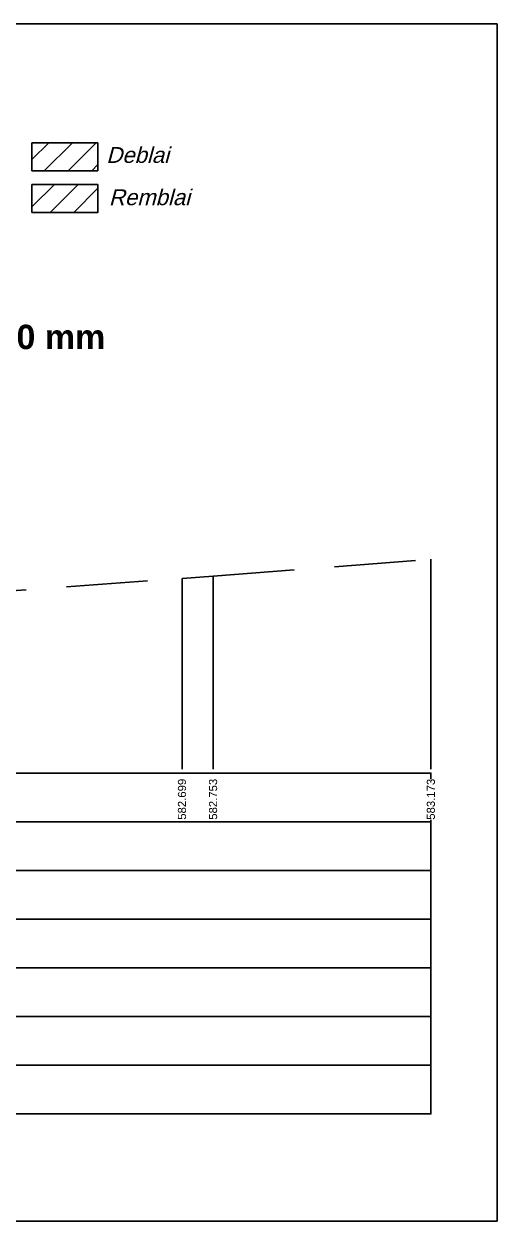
# Model space of a CAD drawing. Header units: millimetres. Extents: x 2762 to 3076, y 916 to 3305.
# Drawn here: x 2913.35 to 2925.01, y 1269.65 to 1299.15 of the extents above; entities that cross this region are included whole.
import ezdxf

# ---------------------------------------------------------------- set-up
doc = ezdxf.new("R2010")
doc.units = ezdxf.units.MM
doc.header["$LTSCALE"] = 2
doc.linetypes.add('CACHE', pattern=[9.525, 6.35, -3.175])
doc.linetypes.add('DASHED', pattern=[0.75, 0.5, -0.25])
doc.layers.add('C-ANNO-TABL-TEXT', color=150, linetype='Continuous')
doc.styles.add('ARIAL', font='arial.ttf')
doc.styles.add('C3D_Profil_Travers', font='romans.shx')
doc.styles.get("Standard").update_dxf_attribs({"font": 'arial.ttf'})

msp = doc.modelspace()

# ---------------------------------------------------------------- linework, layer by layer
at = {"color": 1, "linetype": 'Continuous'}
for p, q in [((2913.548, 1295.806), (2913.96, 1296.219)), ((2913.852, 1295.527), (2914.544, 1296.219)), ((2914.436, 1295.527), (2915.127, 1296.219)), ((2915.019, 1295.527), (2915.174, 1295.682))]:
    msp.add_line(p, q, dxfattribs=at)
for p, q in [((2913.548, 1296.219), (2915.174, 1296.219)), ((2913.548, 1295.527), (2913.548, 1296.219)), ((2915.174, 1296.219), (2915.174, 1295.527)), ((2915.174, 1295.527), (2913.548, 1295.527)), ((2913.548, 1295.191), (2915.174, 1295.191)), ((2913.548, 1294.499), (2913.548, 1295.191)), ((2915.174, 1295.191), (2915.174, 1294.499)), ((2915.174, 1294.499), (2913.548, 1294.499))]:
    msp.add_line(p, q)
at = {"color": 3, "linetype": 'Continuous'}
for p, q in [((2913.548, 1294.639), (2914.1, 1295.191)), ((2913.992, 1294.499), (2914.684, 1295.191)), ((2914.576, 1294.499), (2915.174, 1295.098)), ((2915.159, 1294.499), (2915.174, 1294.514))]:
    msp.add_line(p, q, dxfattribs=at)
at = {"color": 105, "linetype": 'DASHED', "lineweight": -3, "ltscale": 2}
for p, q in [((2918.012, 1285.536), (2923.38, 1285.957)), ((2908.415, 1284.844), (2917.246, 1285.482)), ((2917.246, 1285.482), (2918.012, 1285.536))]:
    msp.add_line(p, q, dxfattribs=at)
at = {"color": 98, "linetype": 'CACHE', "lineweight": -3}
for p, q in [((2923.38, 1285.957), (2923.38, 1280.784)), ((2917.246, 1285.482), (2917.246, 1280.784)), ((2918.012, 1285.536), (2918.012, 1280.784))]:
    msp.add_line(p, q, dxfattribs=at)
at = {"color": 7, "linetype": 'Continuous', "lineweight": -3}
msp.add_line((2873.379, 1280.684), (2923.381, 1280.684), dxfattribs=at)
for points in [[(2873.379, 1279.484), (2923.381, 1279.484), (2923.381, 1280.684), (2873.379, 1280.684)], [(2873.379, 1278.284), (2923.381, 1278.284), (2923.381, 1279.484), (2873.379, 1279.484)], [(2873.379, 1277.084), (2923.381, 1277.084), (2923.381, 1278.284), (2873.379, 1278.284)], [(2873.379, 1275.884), (2923.381, 1275.884), (2923.381, 1277.084), (2873.379, 1277.084)], [(2873.379, 1274.684), (2923.381, 1274.684), (2923.381, 1275.884), (2873.379, 1275.884)], [(2873.379, 1273.484), (2923.381, 1273.484), (2923.381, 1274.684), (2873.379, 1274.684)], [(2873.379, 1272.284), (2923.381, 1272.284), (2923.381, 1273.484), (2873.379, 1273.484)]]:
    msp.add_3dface(points, dxfattribs=at)

# ---------------------------------------------------------------- texts
at = {"insert": (2908.949, 1291.733), "char_height": 0.6, "attachment_point": 1}
msp.add_mtext_dynamic_manual_height_columns('{\\fArial|b1|i0|c0|p34;Dévers = 00 mm}', width=8.82587, gutter_width=1.25, heights=[0], dxfattribs=at)
at = {"layer": 'C-ANNO-TABL-TEXT', "color": 7, "style": 'ARIAL', "oblique": 15}
for s, p in [('Deblai', (2915.379, 1295.721)), ('Remblai', (2915.443, 1294.679))]:
    msp.add_text(s, height=0.39, dxfattribs=at).set_placement(p)

# ---------------------------------------------------------------- next in the draw order: texts
at = {"color": 7, "linetype": 'Continuous', "lineweight": -3, "char_height": 0.2, "attachment_point": 4, "rotation": 90, "style": 'C3D_Profil_Travers', "bg_fill": 3, "box_fill_scale": 1.000375, "bg_fill_color": 256, "bg_fill_true_color": 13158600, "bg_fill_transparency": 0}
for s, insert, width in [('{\\fArial|b0|i0|c0|p34;582.699}', (2917.246, 1279.534), 0.99595), ('{\\fArial|b0|i0|c0|p34;582.753}', (2918.012, 1279.534), 0.99553), ('{\\fArial|b0|i0|c0|p34;583.173}', (2923.38, 1279.534), 0.99553)]:
    msp.add_mtext(s, dxfattribs=dict(at, insert=insert, width=width))

# ---------------------------------------------------------------- next in the draw order: linework, layer by layer
msp.add_lwpolyline([(2865.406, 1299.145), (2925.01, 1299.145), (2925.01, 1269.645), (2865.406, 1269.645)], close=True)

doc.saveas('drawing.dxf')
